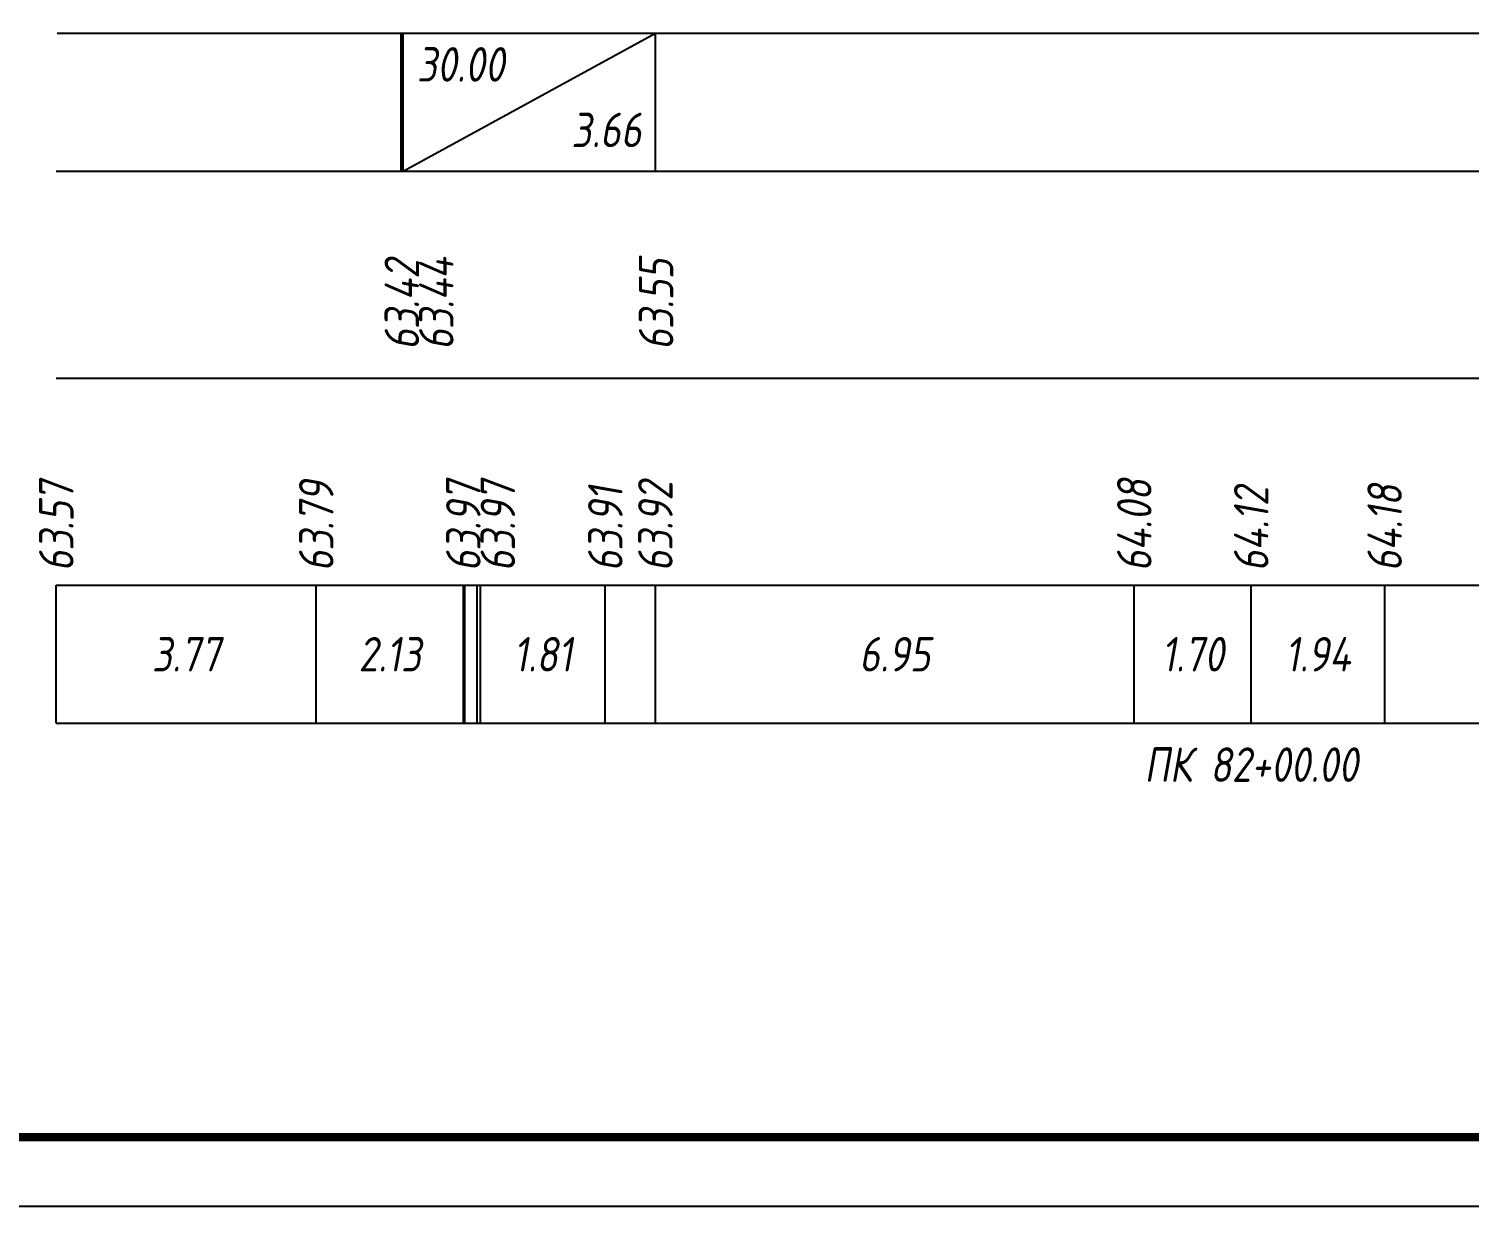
# Model space of a CAD drawing. Extents: x -717 to 1451, y -133302 to 233.
# Drawn here: x 78 to 182.4, y -129004.4 to -128919.1 of the extents above; entities that cross this region are included whole.
import ezdxf
from ezdxf.enums import TextEntityAlignment as Align

# ---------------------------------------------------------------- set-up
doc = ezdxf.new("R2010")
doc.units = 0
for name, color, linetype in [('Код_510', 7, 'Continuous'), ('Код_516', 1, 'Continuous'), ('Подписи поперечников', 7, 'Continuous'), ('Таблица', 7, 'Continuous')]:
    doc.layers.add(name, color=color, linetype=linetype)
doc.styles.add('М', font='romand.shx', dxfattribs={"width": 0.8, "oblique": 10, "height": 2.5})

msp = doc.modelspace()

# ---------------------------------------------------------------- linework, layer by layer
at = {"flags": 128}
msp.add_lwpolyline([(-30.054, -129004.421), (389.946, -129004.421), (389.946, -128707.421), (-30.054, -128707.421)], close=True, dxfattribs=at)
at = {"const_width": 0.6, "flags": 128}
msp.add_lwpolyline([(-10.054, -128999.421), (384.946, -128999.421), (384.946, -128712.421), (-10.054, -128712.421)], close=True, dxfattribs=at)
at = {"layer": 'Код_510'}
for p, q in [((79.946, -128969.421), (79.946, -128959.421)), ((98.796, -128969.421), (98.796, -128959.421)), ((109.459, -128969.421), (109.459, -128959.421)), ((109.564, -128969.421), (109.564, -128959.421)), ((110.454, -128969.421), (110.454, -128959.421)), ((110.708, -128969.421), (110.708, -128959.421)), ((119.754, -128969.421), (119.754, -128959.421)), ((123.382, -128969.421), (123.382, -128959.421)), ((158.108, -128969.421), (158.108, -128959.421)), ((166.584, -128969.421), (166.584, -128959.421)), ((176.261, -128969.421), (176.261, -128959.421))]:
    msp.add_line(p, q, dxfattribs=at)
at = {"layer": 'Код_516'}
for p, q in [((104.946, -128929.421), (104.946, -128919.421)), ((105.087, -128929.421), (105.087, -128919.421)), ((105.087, -128929.421), (123.382, -128919.421)), ((123.382, -128929.421), (123.382, -128919.421))]:
    msp.add_line(p, q, dxfattribs=at)
at = {"layer": 'Таблица'}
for p, q in [((80, -128919.421), (280.116, -128919.421)), ((79.946, -128929.421), (280.061, -128929.421)), ((79.946, -128944.421), (280.061, -128944.421)), ((79.946, -128959.421), (280.061, -128959.421)), ((79.946, -128969.421), (280.061, -128969.421))]:
    msp.add_line(p, q, dxfattribs=at)

# ---------------------------------------------------------------- texts
at = {"layer": 'Код_510', "style": 'М', "oblique": 10, "width": 0.8}
for s, p in [('63.57', (79.946, -128958.421)), ('63.79', (98.796, -128958.421)), ('63.97', (109.459, -128958.421)), ('63.97', (111.959, -128958.421)), ('63.92', (123.382, -128958.421)), ('64.08', (158.108, -128958.421)), ('63.91', (119.754, -128958.421)), ('64.12', (166.584, -128958.421)), ('64.18', (176.261, -128958.421))]:
    msp.add_text(s, height=2.5, rotation=90, dxfattribs=at).set_placement(p, align=Align.MIDDLE_LEFT)
for s, p in [('3.77', (89.371, -128964.421)), ('2.13', (104.127, -128964.421)), ('1.81', (115.231, -128964.421)), ('6.95', (140.745, -128964.421)), ('1.70', (162.346, -128964.421)), ('1.94', (171.422, -128964.421))]:
    msp.add_text(s, height=2.5, dxfattribs=at).set_placement(p, align=Align.MIDDLE_CENTER)
at = {"layer": 'Код_516', "style": 'М', "oblique": 10, "width": 0.8}
msp.add_text('30.00', height=2.5, dxfattribs=at).set_placement((106.087, -128920.421), align=Align.TOP_LEFT)
msp.add_text('3.66', height=2.5, dxfattribs=at).set_placement((122.382, -128928.421), align=Align.BOTTOM_RIGHT)
for s, p in [('63.42', (105, -128942.371)), ('63.44', (107.5, -128942.371)), ('63.55', (123.436, -128942.371))]:
    msp.add_text(s, height=2.5, rotation=90, dxfattribs=at).set_placement(p, align=Align.MIDDLE_LEFT)
at = {"layer": 'Подписи поперечников', "style": 'М', "oblique": 10, "width": 0.8}
msp.add_text('ПК 82+00.00', height=2.5, dxfattribs=at).set_placement((166.584, -128974.421), align=Align.BOTTOM_CENTER)

doc.saveas('drawing.dxf')
